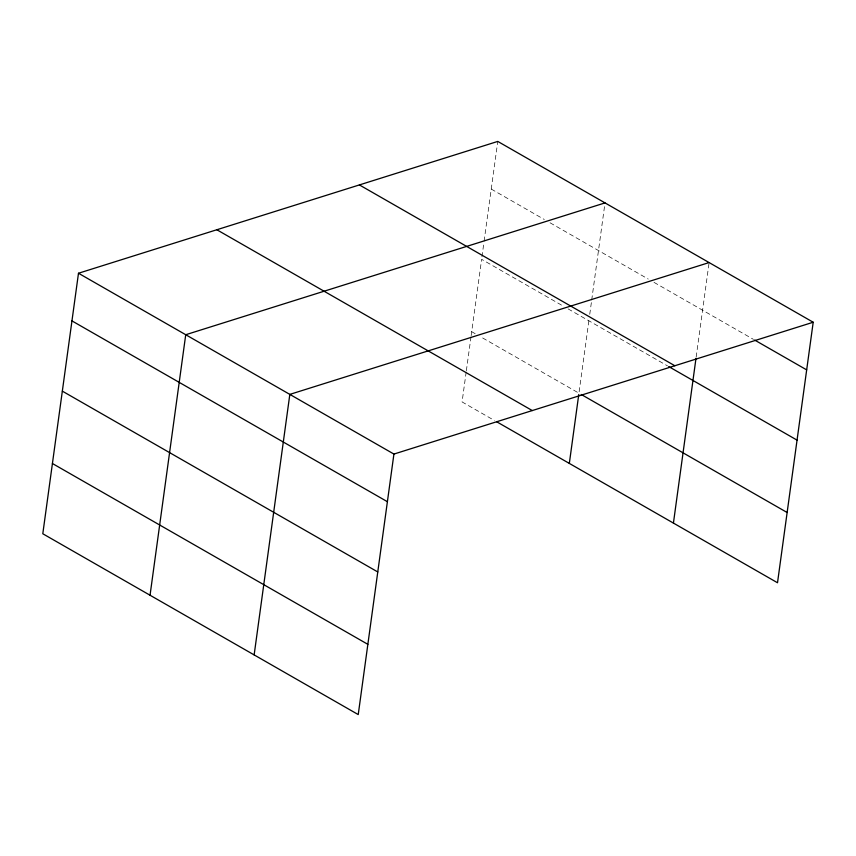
<?xml version="1.0" encoding="UTF-8"?>
<svg xmlns="http://www.w3.org/2000/svg" width="856" height="856" viewBox="0 0 856 856"><rect width="100%" height="100%" fill="white"/><g stroke="black" fill="none" stroke-linecap="round" stroke-linejoin="round"><path stroke-width="0.64" stroke-dasharray="4.28 3.21" d="M466.178 372.018L462.08 401.935L494.372 420.446M466.36 370.712L470.993 336.89M471.164 335.595L481.618 259.315L563.494 306.245M481.971 256.714L483.929 242.398M484.111 241.103L497.764 141.422M588.864 320.786L578.945 393.172L480.922 336.975M589.752 314.291L591.539 301.28M591.71 299.975L605.01 202.904M696.163 357.048L709.11 262.567M491.237 189.069L544.288 219.478M550.055 222.785L648.217 279.056M654.005 282.362L753.473 339.383M568.106 308.888L667.509 365.876M471.699 331.689L475.166 333.669"/><path stroke-width="1.28" d="M813.2 322.241L497.764 141.422L78.484 273.246L42.8 533.759L358.236 714.578L393.921 454.065L813.2 322.241L777.515 582.754L496.673 421.762M150.046 595.241L185.731 334.728L605.01 202.904M254.146 654.904L289.831 394.391L709.11 262.567M569.326 463.417L578.774 394.466M673.426 523.08L695.992 358.343M754.628 340.046L806.673 369.878M359.402 184.928L674.838 365.747M668.664 366.539L797.054 440.134M581.267 394.488L787.135 512.509M216.846 229.75L532.282 410.559M78.484 273.246L393.921 454.065M71.958 320.893L387.394 501.702M62.338 391.139L377.774 571.958M52.419 463.513L367.855 644.333"/></g></svg>
